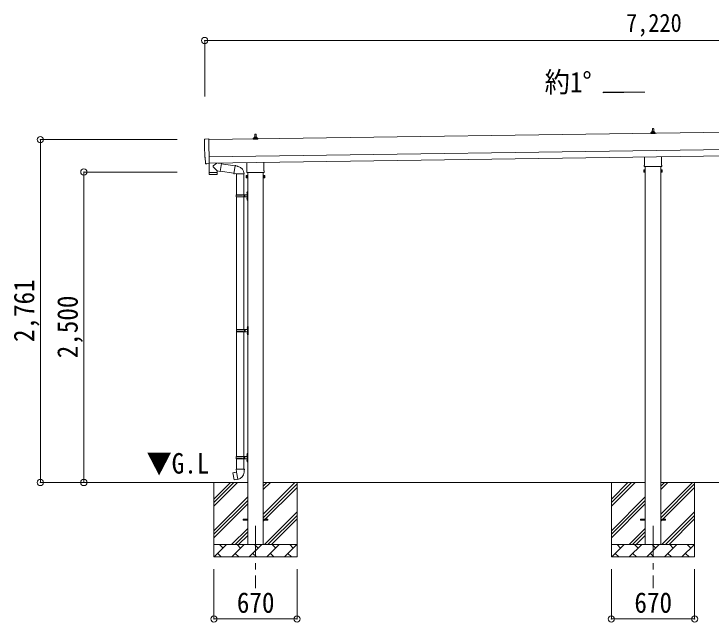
# Model space of a CAD drawing. Units: millimetres at full size, sheet at 1:50. Extents: x -14053 to 14053, y -9700 to 9700.
# Drawn here: x -1710 to 3902, y -6224 to -1327 of the extents above; entities that cross this region are included whole.
import ezdxf
from ezdxf.enums import TextEntityAlignment as Align

# ---------------------------------------------------------------- set-up
doc = ezdxf.new("R2010")
doc.units = ezdxf.units.MM
doc.header["$LTSCALE"] = 50
doc.header["$PDMODE"] = 32
doc.header["$PDSIZE"] = 50
doc.linetypes.add('CHAIN1', pattern=[8, 5, -1, 1, -1])
for name, color, linetype, lineweight in [('0-1_Defpoints', 7, 'CHAIN1', 9), ('0-2_TEXT1', 4, 'Continuous', 9), ('0-3_SHAPE', 7, 'Continuous', 9), ('0-7_PARTS2', 7, 'Continuous', 9), ('0-8_TABLE1', 6, 'Continuous', 9), ('0-9_DIM1', 7, 'Continuous', 9)]:
    doc.layers.add(name, color=color, linetype=linetype, lineweight=lineweight)
doc.styles.add('ＭＳ ゴシック', font='')
doc.styles.get('ＭＳ ゴシック').set_extended_font_data('MS Gothic')

msp = doc.modelspace()

# ---------------------------------------------------------------- linework, layer by layer
at = {"layer": '0-1_Defpoints'}
for p, q in [((234.55, -5450.37), (234.55, -5950.37)), ((3434.55, -5450.37), (3434.55, -5950.37))]:
    msp.add_line(p, q, dxfattribs=at)
at = {"layer": '0-2_TEXT1'}
for p, q in [((3369.73, -1957.71), (3033.73, -1962.51)), ((5676.74, -2256.21), (-141.85, -2339.33)), ((228.55, -2321.11), (229.27, -2297.59)), ((230.27, -2296.61), (238.82, -2296.61)), ((239.82, -2297.59), (240.55, -2321.11)), ((3416.3, -2290.9), (3416.3, -2283.18)), ((3452.8, -2290.9), (3416.3, -2290.9)), ((3416.68, -2282.4), (3452.41, -2282.4)), ((3417.06, -2282.21), (3423.78, -2280.58)), ((3424.16, -2280.4), (3444.93, -2280.4)), ((3424.55, -2279.61), (3424.55, -2275.4)), ((3425.55, -2275.4), (3443.55, -2275.4)), ((3428.55, -2275.4), (3429.27, -2251.87)), ((3430.27, -2250.9), (3438.82, -2250.9)), ((3439.82, -2251.87), (3440.55, -2275.4)), ((3444.55, -2279.61), (3444.55, -2275.4)), ((3452.03, -2282.21), (3445.31, -2280.58)), ((3452.8, -2290.9), (3452.8, -2283.18)), ((-173.47, -2336.35), (-141.93, -2334.25)), ((-141.93, -2334.25), (-139.08, -2533.08)), ((216.3, -2336.61), (216.3, -2328.9)), ((252.8, -2336.61), (216.3, -2336.61)), ((216.68, -2328.11), (252.41, -2328.11)), ((217.06, -2327.93), (223.78, -2326.3)), ((224.16, -2326.11), (244.93, -2326.11)), ((224.55, -2325.32), (224.55, -2321.11)), ((225.55, -2321.11), (243.55, -2321.11)), ((244.55, -2325.32), (244.55, -2321.11)), ((252.03, -2327.93), (245.31, -2326.3)), ((252.8, -2336.61), (252.8, -2328.9)), ((-139.85, -2479.32), (5678.74, -2396.2)), ((-139.14, -2529.32), (5679.45, -2446.19)), ((166.25, -2590.6), (166.25, -2524.95)), ((302.85, -2523), (302.85, -2590.6)), ((3366.25, -2544.89), (3366.25, -2479.24)), ((3502.85, -2477.29), (3502.85, -2544.89)), ((-158.72, -2533.36), (-165.64, -2533.1)), ((3364.55, -2553.66), (3364.55, -2548.16)), ((3502.48, -2557.16), (3366.61, -2557.16)), ((3372.05, -2557.16), (3372.05, -5600.37)), ((3497.05, -5600.37), (3497.05, -2557.16)), ((3504.55, -2548.16), (3504.55, -2553.66)), ((160.55, -2628.87), (161.3, -2627.56)), ((160.55, -2628.87), (160.55, -2645.87)), ((167.55, -2627.56), (161.3, -2627.56)), ((167.55, -2632.46), (161.3, -2632.46)), ((164.55, -2599.37), (164.55, -2593.87)), ((302.48, -2602.87), (166.61, -2602.87)), ((167.55, -2647.19), (167.55, -2627.56)), ((167.55, -2628.17), (170.05, -2628.17)), ((172.05, -2602.87), (172.05, -5600.37)), ((297.05, -2602.87), (297.05, -5600.37)), ((301.55, -2628.17), (299.05, -2628.17)), ((301.55, -2647.19), (301.55, -2627.56)), ((301.55, -2627.56), (307.79, -2627.56)), ((301.55, -2632.46), (307.79, -2632.46)), ((304.55, -2593.87), (304.55, -2599.37)), ((308.55, -2628.87), (307.79, -2627.56)), ((308.55, -2628.87), (308.55, -2645.87)), ((3360.55, -2583.16), (3361.3, -2581.84)), ((3360.55, -2583.16), (3360.55, -2600.16)), ((3360.55, -2600.16), (3361.3, -2601.47)), ((3367.55, -2581.84), (3361.3, -2581.84)), ((3367.55, -2586.75), (3361.3, -2586.75)), ((3367.55, -2596.57), (3361.3, -2596.57)), ((3367.55, -2601.47), (3361.3, -2601.47)), ((3367.55, -2601.47), (3367.55, -2581.84)), ((3367.55, -2582.46), (3370.05, -2582.46)), ((3370.05, -2600.86), (3367.55, -2600.86)), ((3497.05, -2602.16), (3499.05, -2602.16)), ((3501.55, -2582.46), (3499.05, -2582.46)), ((3499.05, -2600.86), (3501.55, -2600.86)), ((3501.55, -2601.47), (3501.55, -2581.84)), ((3501.55, -2581.84), (3507.79, -2581.84)), ((3501.55, -2586.75), (3507.79, -2586.75)), ((3501.55, -2596.57), (3507.79, -2596.57)), ((3501.55, -2601.47), (3507.79, -2601.47)), ((3508.55, -2583.16), (3507.79, -2581.84)), ((3508.55, -2600.16), (3507.79, -2601.47)), ((3508.55, -2583.16), (3508.55, -2600.16)), ((160.55, -2645.87), (161.3, -2647.19)), ((167.55, -2642.28), (161.3, -2642.28)), ((167.55, -2647.19), (161.3, -2647.19)), ((170.05, -2646.57), (167.55, -2646.57)), ((297.05, -2647.87), (299.05, -2647.87)), ((299.05, -2646.57), (301.55, -2646.57)), ((301.55, -2642.28), (307.79, -2642.28)), ((301.55, -2647.19), (307.79, -2647.19)), ((308.55, -2645.87), (307.79, -2647.19)), ((134.55, -5395.87), (172.05, -5395.87)), ((134.55, -5404.87), (134.55, -5395.87)), ((134.55, -5404.87), (172.05, -5404.87)), ((297.05, -5395.87), (334.55, -5395.87)), ((297.05, -5404.87), (334.55, -5404.87)), ((334.55, -5404.87), (334.55, -5395.87)), ((3334.55, -5395.87), (3372.05, -5395.87)), ((3334.55, -5404.87), (3334.55, -5395.87)), ((3334.55, -5404.87), (3372.05, -5404.87)), ((3497.05, -5395.87), (3534.55, -5395.87)), ((3497.05, -5404.87), (3534.55, -5404.87)), ((3534.55, -5404.87), (3534.55, -5395.87))]:
    msp.add_line(p, q, dxfattribs=at)
for points in [[(-168.52, -2530.15), (-169.19, -2483.13), (-169.79, -2483.13)], [(-157.98, -2533.08), (-157.32, -2532.44), (-139.08, -2533.09)], [(3499.05, -2602.16), (3499.05, -2581.16), (3497.05, -2581.16)], [(299.05, -2647.87), (299.05, -2626.87), (297.05, -2626.87)]]:
    msp.add_lwpolyline(points, dxfattribs=at)
for points in [[(3370.05, -2602.16), (3370.05, -2581.16), (3372.05, -2581.16), (3372.05, -2602.16)], [(170.05, -2647.87), (170.05, -2626.87), (172.05, -2626.87), (172.05, -2647.87)]]:
    msp.add_lwpolyline(points, close=True, dxfattribs=at)
for centre, radius, start, end in [((230.27, -2297.61), 1, 90, 178.60509), ((238.82, -2297.61), 1, 1.39491, 90), ((3417.3, -2283.18), 1, 103.62699, 180), ((3423.55, -2279.61), 1, 283.62699, 0), ((3428.63, -2276.03), 4.13, 90, 171.17633), ((3425.55, -2276.4), 1, 90, 180), ((3430.27, -2251.9), 1, 90, 178.60509), ((3437.88, -2275.4), 4.83, 133.60282, 180), ((3431.21, -2275.4), 4.83, 0, 46.39718), ((3438.82, -2251.9), 1, 1.39491, 90), ((3440.46, -2276.03), 4.13, 8.82367, 90), ((3443.55, -2276.4), 1, 0, 90), ((3445.55, -2279.61), 1, 180, 256.37301), ((3451.8, -2283.18), 1, 0, 76.37301), ((217.3, -2328.9), 1, 103.62699, 180), ((223.55, -2325.32), 1, 283.62699, 0), ((228.63, -2321.74), 4.13, 90, 171.17633), ((225.55, -2322.11), 1, 90, 180), ((237.88, -2321.11), 4.83, 133.60282, 180), ((231.21, -2321.11), 4.83, 0, 46.39718), ((240.46, -2321.74), 4.13, 8.82367, 90), ((243.55, -2322.11), 1, 0, 90), ((245.55, -2325.32), 1, 180, 256.37301), ((251.8, -2328.9), 1, 0, 76.37301), ((3368.55, -2548.16), 4, 125.09963, 180), ((3368.55, -2553.66), 4, 180, 194.47751), ((3368.55, -2553.66), 4, 194.47751, 241.04498), ((3500.55, -2553.66), 4, 298.95502, 345.52249), ((3500.55, -2548.16), 4, 0, 54.90037), ((3500.55, -2553.66), 4, 345.52249, 0), ((164.89, -2630.01), 4.34, 145.61575, 214.38425), ((176.79, -2637.37), 16.24, 162.41205, 197.58795), ((168.55, -2593.87), 4, 125.09963, 180), ((168.55, -2599.37), 4, 180, 194.47751), ((168.55, -2599.37), 4, 194.47751, 241.04498), ((300.55, -2599.37), 4, 298.95502, 345.52249), ((300.55, -2593.87), 4, 0, 54.90037), ((300.55, -2599.37), 4, 345.52249, 0), ((292.3, -2637.37), 16.24, 342.41205, 17.58795), ((304.2, -2630.01), 4.34, 325.61575, 34.38425), ((3364.89, -2584.3), 4.34, 145.61575, 214.38425), ((3376.79, -2591.66), 16.24, 162.41205, 197.58795), ((3364.89, -2599.02), 4.34, 145.61575, 214.38425), ((3492.3, -2591.66), 16.24, 342.41205, 17.58795), ((3504.2, -2584.3), 4.34, 325.61575, 34.38425), ((3504.2, -2599.02), 4.34, 325.61575, 34.38425), ((164.89, -2644.73), 4.34, 145.61575, 214.38425), ((304.2, -2644.73), 4.34, 325.61575, 34.38425)]:
    msp.add_arc(centre, radius, start, end, dxfattribs=at)
for centre, major_axis, ratio, start_param, end_param in [((-173.27, -2339.34), (-3, -0.04), 0.99863, 4.7647489, 6.2979817), ((-4937.64, -2477.84), (4762.89, 68.04), 0.99863, 6.2686928, 6.2979817), ((-169.86, -2478.74), (-4.41, -0.06), 0.99863, 6.2686928, 7.8539816), ((-165.52, -2530.1), (-2.15, -2.1), 0.9974, 5.5252311, 7.0411395), ((-158.67, -2532.36), (-0.717, -0.7), 0.9974, 0.7579542, 1.5707963)]:
    msp.add_ellipse(centre, major_axis=major_axis, ratio=ratio, start_param=start_param, end_param=end_param, dxfattribs=at)
at = {"layer": '0-3_SHAPE'}
for p, q in [((172.05, -5100.37), (-696.99, -5100.37)), ((-100.45, -5100.37), (-100.45, -5700.37)), ((-100.45, -5233.85), (33.03, -5100.37)), ((-100.45, -5290.42), (89.6, -5100.37)), ((-100.45, -5262.14), (61.31, -5100.37)), ((3372.05, -5100.37), (297.05, -5100.37)), ((297.05, -5157.48), (354.15, -5100.37)), ((297.05, -5129.2), (325.87, -5100.37)), ((297.05, -5355.47), (552.14, -5100.37)), ((3099.55, -5100.37), (3099.55, -5700.37)), ((3099.55, -5233.85), (3233.03, -5100.37)), ((3099.55, -5290.42), (3289.6, -5100.37)), ((3099.55, -5262.14), (3261.31, -5100.37)), ((6572.05, -5100.37), (3497.05, -5100.37)), ((3497.05, -5157.48), (3554.15, -5100.37)), ((3497.05, -5129.2), (3525.87, -5100.37)), ((3497.05, -5355.47), (3752.14, -5100.37)), ((297.05, -5383.76), (569.55, -5111.26)), ((297.05, -5412.04), (569.55, -5139.54)), ((3497.05, -5383.76), (3769.55, -5111.26)), ((3497.05, -5412.04), (3769.55, -5139.54)), ((-100.45, -5488.41), (172.05, -5215.91)), ((3099.55, -5488.41), (3372.05, -5215.91)), ((-100.45, -5516.7), (172.05, -5244.2)), ((-100.45, -5544.98), (172.05, -5272.48)), ((3099.55, -5516.7), (3372.05, -5244.2)), ((3099.55, -5544.98), (3372.05, -5272.48)), ((306.7, -5600.37), (569.55, -5337.53)), ((334.99, -5600.37), (569.55, -5365.81)), ((3506.7, -5600.37), (3769.55, -5337.53)), ((3534.99, -5600.37), (3769.55, -5365.81)), ((363.27, -5600.37), (569.55, -5394.1)), ((3563.27, -5600.37), (3769.55, -5394.1)), ((42.14, -5600.37), (172.05, -5470.47)), ((70.43, -5600.37), (172.05, -5498.76)), ((3242.14, -5600.37), (3372.05, -5470.47)), ((3270.43, -5600.37), (3372.05, -5498.76)), ((98.71, -5600.37), (172.05, -5527.04)), ((3298.71, -5600.37), (3372.05, -5527.04)), ((-100.45, -5600.37), (569.55, -5600.37)), ((-98.3, -5700.37), (1.7, -5600.37)), ((-26.85, -5628.93), (-55.4, -5600.37)), ((43.12, -5700.37), (143.12, -5600.37)), ((114.57, -5628.93), (86.02, -5600.37)), ((184.55, -5700.37), (284.55, -5600.37)), ((255.99, -5628.93), (227.44, -5600.37)), ((325.97, -5700.37), (425.97, -5600.37)), ((397.41, -5628.93), (368.86, -5600.37)), ((467.39, -5700.37), (567.39, -5600.37)), ((538.83, -5628.93), (510.28, -5600.37)), ((3099.55, -5600.37), (3769.55, -5600.37)), ((3101.7, -5700.37), (3201.7, -5600.37)), ((3173.15, -5628.93), (3144.6, -5600.37)), ((3243.12, -5700.37), (3343.12, -5600.37)), ((3314.57, -5628.93), (3286.02, -5600.37)), ((3384.55, -5700.37), (3484.55, -5600.37)), ((3455.99, -5628.93), (3427.44, -5600.37)), ((3525.97, -5700.37), (3625.97, -5600.37)), ((3597.41, -5628.93), (3568.86, -5600.37)), ((3667.39, -5700.37), (3767.39, -5600.37)), ((3738.83, -5628.93), (3710.28, -5600.37)), ((-69.74, -5671.82), (-41.19, -5700.37)), ((71.68, -5671.82), (100.23, -5700.37)), ((213.1, -5671.82), (241.65, -5700.37)), ((354.52, -5671.82), (383.07, -5700.37)), ((495.94, -5671.82), (524.49, -5700.37)), ((3130.26, -5671.82), (3158.81, -5700.37)), ((3271.68, -5671.82), (3300.23, -5700.37)), ((3413.1, -5671.82), (3441.65, -5700.37)), ((3554.52, -5671.82), (3583.07, -5700.37)), ((3695.94, -5671.82), (3724.49, -5700.37))]:
    msp.add_line(p, q, dxfattribs=at)
for points in [[(569.55, -5100.37), (569.55, -5700.37), (-100.45, -5700.37)], [(3769.55, -5100.37), (3769.55, -5700.37), (3099.55, -5700.37)]]:
    msp.add_lwpolyline(points, dxfattribs=at)
at = {"layer": '0-7_PARTS2', "color": 4}
for p, q in [((3033.73, -1962.51), (3033.73, -1957.71)), ((3033.73, -1957.71), (3369.73, -1957.71))]:
    msp.add_line(p, q, dxfattribs=at)
at = {"layer": '0-8_TABLE1'}
for p, q in [((-174.45, -1541.26), (-174.45, -1991.26)), ((7045.55, -1541.26), (-174.45, -1541.26)), ((-1496.99, -2339.01), (-396.99, -2339.01)), ((-1496.99, -2339.01), (-1496.99, -5100.37)), ((-1146.99, -2600.37), (-396.99, -2600.37)), ((-1146.99, -2600.37), (-1146.99, -5100.37)), ((-1496.99, -5100.37), (-696.99, -5100.37)), ((-100.45, -6199.37), (-100.45, -5799.37)), ((569.55, -6199.37), (569.55, -5799.37)), ((3099.55, -6199.37), (3099.55, -5799.37)), ((3769.55, -6199.37), (3769.55, -5799.37)), ((-100.45, -6199.37), (569.55, -6199.37)), ((3099.55, -6199.37), (3769.55, -6199.37))]:
    msp.add_line(p, q, dxfattribs=at)
for p in [(-174.45, -1541.26), (-1496.99, -2339.01), (-1146.99, -2600.37), (-1496.99, -5100.37), (-1146.99, -5100.37), (-100.45, -6199.37), (569.55, -6199.37), (3099.55, -6199.37), (3769.55, -6199.37)]:
    msp.add_point(p, dxfattribs=at)
at = {"layer": '0-9_DIM1'}
for p, q in [((-74.65, -2591.38), (-105.52, -2558.28)), ((-77.69, -2528.44), (-105.34, -2550.95)), ((-40.07, -2532.45), (-65.91, -2528.27)), ((-40.07, -2532.45), (-50.24, -2595.33)), ((-40.37, -2534.28), (70.67, -2551.43)), ((71, -2549.62), (59.93, -2612.35)), ((71, -2549.62), (90.63, -2553.43)), ((75.7, -2548.26), (76.12, -2550.61)), ((90.63, -2553.43), (92.32, -2555.06)), ((92.32, -2555.06), (94.43, -2555.51)), ((-138.45, -2605.31), (-138.04, -2618.36)), ((-77.46, -2620.44), (-134.99, -2621.27)), ((-133.97, -2604.25), (-133.94, -2605.25)), ((-78.97, -2603.46), (-78.98, -2604.46)), ((-74.65, -2591.38), (-50.24, -2595.33)), ((-74.65, -2591.38), (-74.47, -2603.4)), ((-49.94, -2593.51), (60.25, -2610.53)), ((59.93, -2612.35), (79.69, -2615.48)), ((59.93, -2612.35), (60.33, -2614.6)), ((60.33, -2614.6), (63.89, -2615.23)), ((63.89, -2615.23), (65.09, -2613.16)), ((79.69, -2615.48), (81.9, -2614.49)), ((142.19, -2614.89), (81.01, -2614.89)), ((82.05, -2614.89), (82.05, -2783.38)), ((142.05, -2614.89), (142.05, -3868.87)), ((79.05, -2785.38), (129.38, -2785.38)), ((79.05, -2799.38), (129.38, -2799.38)), ((80.05, -2783.38), (166.05, -2783.38)), ((80.05, -2783.38), (80.05, -2785.38)), ((80.05, -2801.38), (80.05, -2799.38)), ((80.05, -2801.38), (166.05, -2801.38)), ((82.05, -2801.38), (82.05, -3868.87)), ((139.05, -2783.38), (139.05, -2787.88)), ((139.05, -2787.88), (141.05, -2787.88)), ((139.05, -2801.38), (139.05, -2796.88)), ((139.05, -2796.88), (141.05, -2796.88)), ((141.05, -2787.88), (141.05, -2796.88)), ((147.05, -2783.38), (147.05, -2801.38)), ((147.05, -2787.88), (150.05, -2787.88)), ((147.05, -2796.88), (150.05, -2796.88)), ((150.05, -2787.88), (150.05, -2796.88)), ((165.74, -2766.23), (167.79, -2767.23)), ((167.01, -2764.23), (167.65, -2764.23)), ((167.01, -2764.23), (167.01, -2772.53)), ((167.01, -2772.53), (167.65, -2772.53)), ((167.65, -2764.23), (168.05, -2764.63)), ((167.79, -2767.23), (168.4, -2768.38)), ((168.05, -2760.38), (171.05, -2758.88)), ((168.05, -2760.38), (168.05, -2824.38)), ((171.05, -2758.88), (171.05, -2825.88)), ((171.05, -2758.88), (172.05, -2758.88)), ((172.05, -2758.88), (172.05, -2825.88)), ((165.74, -2814.23), (167.79, -2815.23)), ((167.01, -2812.23), (167.65, -2812.23)), ((167.01, -2812.23), (167.01, -2820.53)), ((167.01, -2820.53), (167.65, -2820.53)), ((167.65, -2812.23), (167.65, -2820.53)), ((167.65, -2812.23), (168.05, -2812.63)), ((167.65, -2820.53), (168.05, -2820.13)), ((167.79, -2815.23), (168.4, -2816.38)), ((168.05, -2824.38), (171.05, -2825.88)), ((171.05, -2825.88), (172.05, -2825.88)), ((81.55, -3870.87), (131.88, -3870.87)), ((82.55, -3868.87), (168.55, -3868.87)), ((82.55, -3868.87), (82.55, -3870.87)), ((141.55, -3868.87), (141.55, -3873.37)), ((149.55, -3868.87), (149.55, -3886.87)), ((168.24, -3851.72), (170.29, -3852.72)), ((169.51, -3849.72), (170.15, -3849.72)), ((169.51, -3849.72), (169.51, -3858.02)), ((169.51, -3858.02), (170.15, -3858.02)), ((170.15, -3849.72), (170.55, -3850.12)), ((170.29, -3852.72), (170.9, -3853.87)), ((170.55, -3845.87), (173.55, -3844.37)), ((170.55, -3845.87), (170.55, -3909.87)), ((173.55, -3844.37), (173.55, -3911.37)), ((173.55, -3844.37), (174.55, -3844.37)), ((174.55, -3844.37), (174.55, -3911.37)), ((81.55, -3884.87), (131.88, -3884.87)), ((82.05, -3886.86), (82.05, -4891.37)), ((82.55, -3886.87), (82.55, -3884.87)), ((82.55, -3886.87), (168.55, -3886.87)), ((141.55, -3873.37), (143.55, -3873.37)), ((141.55, -3886.87), (141.55, -3882.37)), ((141.55, -3882.37), (143.55, -3882.37)), ((142.05, -3886.86), (142.05, -4891.37)), ((143.55, -3873.37), (143.55, -3882.37)), ((149.55, -3873.37), (152.55, -3873.37)), ((149.55, -3882.37), (152.55, -3882.37)), ((152.55, -3873.37), (152.55, -3882.37)), ((168.24, -3899.72), (170.29, -3900.72)), ((169.51, -3897.72), (170.15, -3897.72)), ((169.51, -3897.72), (169.51, -3906.02)), ((169.51, -3906.02), (170.15, -3906.02)), ((170.15, -3897.72), (170.15, -3906.02)), ((170.15, -3897.72), (170.55, -3898.12)), ((170.15, -3906.02), (170.55, -3905.62)), ((170.29, -3900.72), (170.9, -3901.87)), ((170.54, -3909.87), (173.55, -3911.37)), ((173.55, -3911.37), (174.55, -3911.37)), ((165.74, -4874.22), (167.79, -4875.22)), ((167.01, -4872.22), (167.65, -4872.22)), ((167.01, -4872.22), (167.01, -4880.52)), ((167.01, -4880.52), (167.65, -4880.52)), ((167.65, -4872.22), (168.05, -4872.62)), ((167.79, -4875.22), (168.4, -4876.37)), ((168.05, -4868.37), (171.05, -4866.87)), ((168.05, -4868.37), (168.05, -4932.37)), ((171.05, -4866.87), (171.05, -4933.87)), ((171.05, -4866.87), (172.05, -4866.87)), ((172.05, -4866.87), (172.05, -4933.87)), ((79.05, -4893.37), (129.38, -4893.37)), ((79.05, -4907.37), (129.38, -4907.37)), ((80.05, -4891.37), (166.05, -4891.37)), ((80.05, -4891.37), (80.05, -4893.37)), ((80.05, -4909.37), (80.05, -4907.37)), ((80.05, -4909.37), (166.05, -4909.37)), ((82.05, -4909.37), (82.05, -4994.3)), ((139.05, -4891.37), (139.05, -4895.87)), ((139.05, -4895.87), (141.05, -4895.87)), ((139.05, -4909.37), (139.05, -4904.87)), ((139.05, -4904.87), (141.05, -4904.87)), ((141.05, -4895.87), (141.05, -4904.87)), ((142.05, -4909.37), (142.05, -4994.3)), ((147.05, -4891.37), (147.05, -4909.37)), ((147.05, -4895.87), (150.05, -4895.87)), ((147.05, -4904.87), (150.05, -4904.87)), ((150.05, -4895.87), (150.05, -4904.87)), ((165.74, -4922.22), (167.79, -4923.22)), ((167.01, -4920.22), (167.65, -4920.22)), ((167.01, -4920.22), (167.01, -4928.52)), ((167.01, -4928.52), (167.65, -4928.52)), ((167.65, -4920.22), (167.65, -4928.52)), ((167.65, -4920.22), (168.05, -4920.62)), ((167.65, -4928.52), (168.05, -4928.12)), ((167.79, -4923.22), (168.4, -4924.37)), ((168.05, -4932.37), (171.05, -4933.87)), ((171.05, -4933.87), (172.05, -4933.87)), ((53.59, -5022.75), (52.78, -5023.92)), ((52.78, -5023.92), (62.4, -5078.48)), ((81.45, -5017.5), (53.59, -5022.75)), ((66.33, -5020.15), (66.12, -5020.39)), ((80.2, -4994.3), (78.05, -4995.08)), ((78.05, -4995.08), (78.05, -4998.7)), ((78.05, -4998.7), (80.29, -4999.51)), ((143.9, -4994.3), (80.2, -4994.3)), ((80.2, -4994.3), (80.54, -5014.3)), ((80.54, -5014.3), (81.9, -5016.3)), ((91.81, -5074.8), (81.67, -5017.32)), ((81.7, -5016.5), (81.7, -5017.21)), ((81.9, -5016.3), (81.86, -5016.3)), ((142.23, -5016.24), (142.16, -5018.4)), ((143.55, -5014.3), (142.23, -5016.24)), ((143.9, -4994.3), (143.55, -5014.3)), ((146.05, -4998.7), (143.8, -4999.51)), ((143.9, -4994.3), (146.05, -4995.08)), ((146.05, -4995.08), (146.05, -4998.7)), ((76.42, -5077.39), (76.14, -5077.23)), ((92.11, -5075.56), (91.87, -5074.9))]:
    msp.add_line(p, q, dxfattribs=at)
for points in [[(-139.49, -2533.07), (-138.47, -2604.31), (-74.47, -2603.4)], [(71, -2549.62), (72.14, -2547.64), (75.7, -2548.26)], [(-74.5, -2617.45), (-74.46, -2604.4), (-138.45, -2605.31)], [(165.74, -2770.53), (167.79, -2769.53), (168.4, -2768.38)], [(167.65, -2764.23), (167.65, -2772.53), (168.05, -2772.13)], [(165.74, -2818.53), (167.79, -2817.53), (168.4, -2816.38)], [(168.24, -3856.02), (170.29, -3855.02), (170.9, -3853.87)], [(170.15, -3849.72), (170.15, -3858.02), (170.55, -3857.62)], [(168.24, -3904.02), (170.29, -3903.02), (170.9, -3901.87)], [(165.74, -4878.52), (167.79, -4877.52), (168.4, -4876.37)], [(167.65, -4872.22), (167.65, -4880.52), (168.05, -4880.12)], [(165.74, -4926.52), (167.79, -4925.52), (168.4, -4924.37)], [(68.57, -5019.93), (68.29, -5019.78), (66.33, -5020.15)], [(91.54, -5074.7), (63.56, -5079.3), (62.4, -5078.48)], [(78.61, -5076.83), (78.39, -5077.07), (76.42, -5077.39)]]:
    msp.add_lwpolyline(points, dxfattribs=at)
for centre, radius, start, end in [((-102.03, -2554.69), 5, 131.47396, 225.79244), ((81.9, -2614.49), 60.3, 359.62495, 78), ((-135.04, -2618.27), 3, 181.81845, 270.86677), ((-77.5, -2617.44), 3, 270.81845, 359.81845), ((127.8, -2792.38), 49.25, 171.82876, 180.00002), ((127.8, -2792.38), 49.25, 180.00002, 188.17127), ((129.38, -2783.38), 2, 270, 359.99998), ((129.38, -2801.38), 2, 0.00005, 90.00004), ((171.34, -2768.38), 6, 136.21765, 223.78235), ((166.05, -2781.38), 2, 270, 359.99998), ((166.05, -2803.38), 2, 0.00005, 90.00004), ((171.34, -2816.38), 6, 136.21765, 223.78235), ((130.3, -3877.87), 49.25, 171.82876, 180.00002), ((131.88, -3868.87), 2, 270, 359.99998), ((173.84, -3853.87), 6, 136.21765, 223.78235), ((168.55, -3866.87), 2, 270, 359.99998), ((130.3, -3877.87), 49.25, 180.00002, 188.17127), ((131.88, -3886.87), 2, 0.00005, 90.00004), ((173.84, -3901.87), 6, 136.21765, 223.78235), ((168.55, -3888.87), 2, 0.00005, 90.00004), ((171.34, -4876.37), 6, 136.21765, 223.78235), ((127.8, -4900.37), 49.25, 171.82876, 180.00002), ((127.8, -4900.37), 49.25, 180.00002, 188.17127), ((129.38, -4891.37), 2, 270, 359.99998), ((129.38, -4909.37), 2, 0.00005, 90.00004), ((171.34, -4924.37), 6, 136.21765, 223.78235), ((166.05, -4889.37), 2, 270, 359.99998), ((166.05, -4911.37), 2, 0.00005, 90.00004), ((81.4, -5017.21), 0.3, 280.66842, 0), ((81.9, -5016.5), 0.2, 100, 180), ((81.9, -5016.3), 60.3, 279.96938, 358), ((91.59, -5075), 0.3, 20, 99.33158), ((92.3, -5075.49), 0.2, 200, 279.96938)]:
    msp.add_arc(centre, radius, start, end, dxfattribs=at)

# ---------------------------------------------------------------- texts
at = {"layer": '0-7_PARTS2', "style": 'ＭＳ ゴシック', "width": 0.9}
for s, p in [('約1°', (2562.65, -2007.76)), ('▼G.L', (-642.33, -5078.16))]:
    msp.add_text(s, height=165, dxfattribs=at).set_placement(p, align=Align.BOTTOM_LEFT)
at = {"layer": '0-8_TABLE1', "color": 7, "style": 'ＭＳ ゴシック', "width": 0.9}
for s, height, p in [('7,220', 146.6, (3216.8, -1516.26)), ('670', 165, (84.55, -6199.37)), ('670', 165, (3284.55, -6199.37))]:
    msp.add_text(s, height=height, dxfattribs=at).set_placement(p, align=Align.BOTTOM_LEFT)
for s, p in [('2,761', (-1496.99, -3969.69)), ('2,500', (-1146.99, -4100.37))]:
    msp.add_text(s, height=165, rotation=90, dxfattribs=at).set_placement(p, align=Align.BOTTOM_LEFT)

doc.saveas('drawing.dxf')
